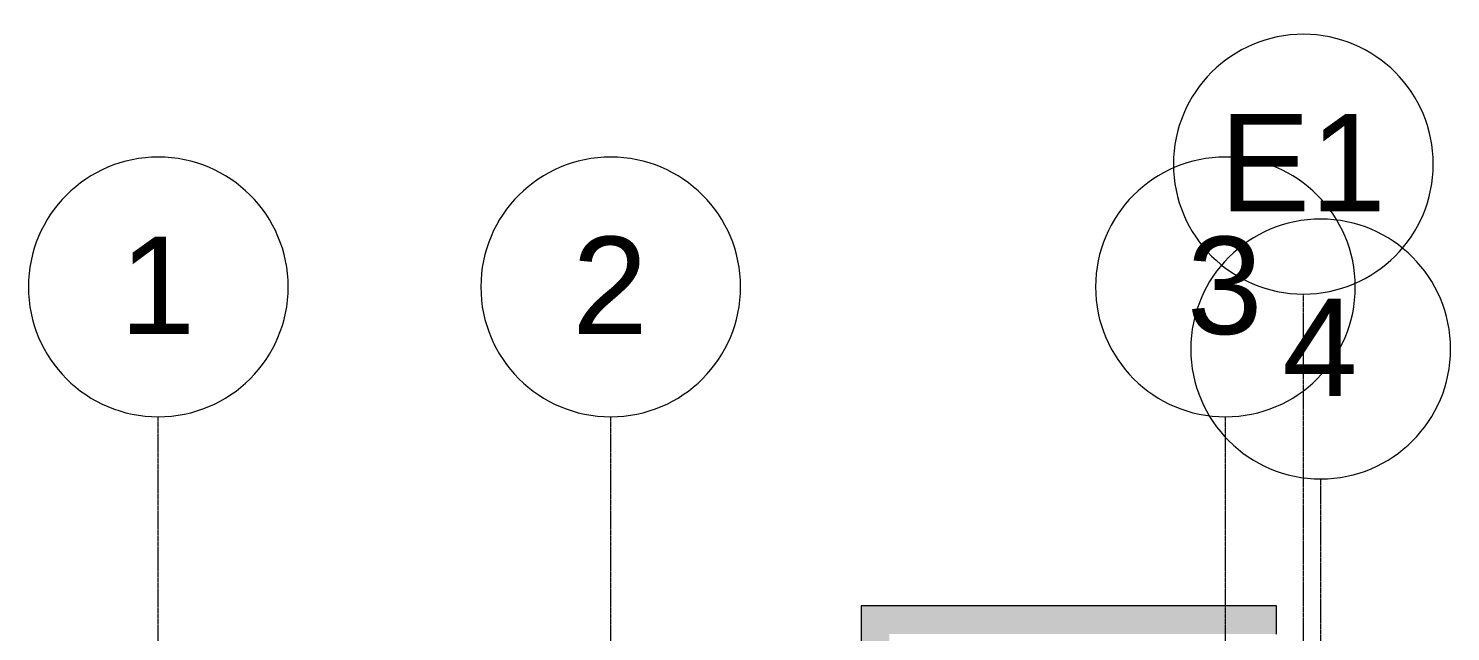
# Model space of a CAD drawing. Header units: inches. Extents: x -4124 to 2030, y 10168 to 14873.
# Drawn here: x -3610 to -2953, y 11818 to 12096 of the extents above; entities that cross this region are included whole.
import ezdxf

# ---------------------------------------------------------------- set-up
doc = ezdxf.new("R2010")
doc.units = ezdxf.units.IN
doc.header["$MEASUREMENT"] = 0
doc.linetypes.add('Grid Line 1_2_', pattern=[0.875, 0.5, -0.125, 0.125, -0.125])
for name, color, linetype, lineweight in [('S-FNDN', 32, 'Continuous', 9), ('S-GRID', 1, 'Continuous', 9), ('S-GRID-IDEN', 1, 'Continuous', 9)]:
    doc.layers.add(name, color=color, linetype=linetype, lineweight=lineweight)
doc.styles.add('Arial', font='arial.ttf', dxfattribs={"height": 45})

# ---------------------------------------------------------------- blocks, each defined once
blk = doc.blocks.new('Grid - Grid Head - Circle-50561-DEMO PLAN - 1ST FLOOR')
at = {"layer": 'S-GRID-IDEN'}
for start, end in [(360, 180), (180, 360)]:
    blk.add_arc((0, 0), 0.25, start, end, dxfattribs=at)

msp = doc.modelspace()

# ---------------------------------------------------------------- hatches: boundary and pattern name
at = {"layer": 'S-FNDN'}
h = msp.add_hatch(color=254, dxfattribs=at)
h.paths.add_polyline_path([(-3212.73897, 11446.39539), (-3212.45325, 11446.39539), (-3212.45325, 11449.52039), (-3213.45325, 11449.52039), (-3213.45325, 11447.52039), (-3215.39075, 11447.52039), (-3215.39075, 11446.39539), (-3213.45325, 11446.39539)], flags=0)
h.paths.add_polyline_path([(-3215.45325, 11458.02039), (-3212.45325, 11458.02039), (-3212.45325, 11816.39539), (-3189.45325, 11816.39539), (-3189.45325, 11829.39539), (-3225.45325, 11829.39539), (-3225.45325, 11469.39539), (-3215.45325, 11469.39539), (-3215.45325, 11458.77039)], flags=0)
for color, points in [(7, [(-3054.88709, 11816.39539), (-3046.58153, 11816.39539), (-3046.58153, 11829.39539), (-3189.45325, 11829.39539), (-3189.45325, 11816.39539), (-3056.58153, 11816.39539)]), (254, [(-3034.58153, 11815.89539), (-3034.57825, 11815.89539), (-3034.57825, 11816.27399), (-3033.58153, 11816.27399), (-3033.58153, 11829.39539), (-3046.58153, 11829.39539), (-3046.58153, 11816.39539), (-3034.58153, 11816.39539), (-3034.58153, 11816.27399)])]:
    msp.add_hatch(color=color, dxfattribs=at).paths.add_polyline_path(points, flags=0)

# ---------------------------------------------------------------- linework, layer by layer
for p, q in [((-3225.45325, 11829.39539), (-3225.45325, 11469.39539)), ((-3033.58153, 11829.39539), (-3225.45325, 11829.39539)), ((-3033.58153, 11816.27399), (-3033.58153, 11829.39539))]:
    msp.add_line(p, q, dxfattribs=at)
at = {"layer": 'S-GRID', "linetype": 'Grid Line 1_2_'}
for p, q in [((-3021.20325, 10455.54858), (-3021.20325, 11973.42375)), ((-3550.20325, 10413.09146), (-3550.20325, 11916.7122)), ((-3341.20325, 10413.09146), (-3341.20325, 11916.7122)), ((-3057.20325, 10413.09146), (-3057.20325, 11916.7122)), ((-3013.20325, 10769.69706), (-3013.20325, 11888.03697))]:
    msp.add_line(p, q, dxfattribs=at)

# ---------------------------------------------------------------- block references
at = {"layer": 'S-GRID-IDEN', "xscale": 239.9999999999998, "yscale": 239.9999999999998, "zscale": 239.9999999999998}
for p in [(-3021.20325, 12033.42375), (-3550.20325, 11976.7122), (-3341.20325, 11976.7122), (-3057.20325, 11976.7122), (-3013.20325, 11948.03697)]:
    msp.add_blockref('Grid - Grid Head - Circle-50561-DEMO PLAN - 1ST FLOOR', p, dxfattribs=at)

# ---------------------------------------------------------------- texts
at = {"layer": 'S-GRID-IDEN', "char_height": 45, "attachment_point": 1, "style": 'Arial'}
for s, insert, width in [('E1', (-3059.95495, 12056.6436), 93.1725), ('1', (-3568.02581, 11999.93205), 42.42), ('2', (-3359.02581, 11999.93205), 42.42), ('3', (-3075.02581, 11999.93205), 42.42), ('4', (-3031.02581, 11971.25682), 42.42)]:
    msp.add_mtext(s, dxfattribs=dict(at, insert=insert, width=width))

doc.saveas('drawing.dxf')
